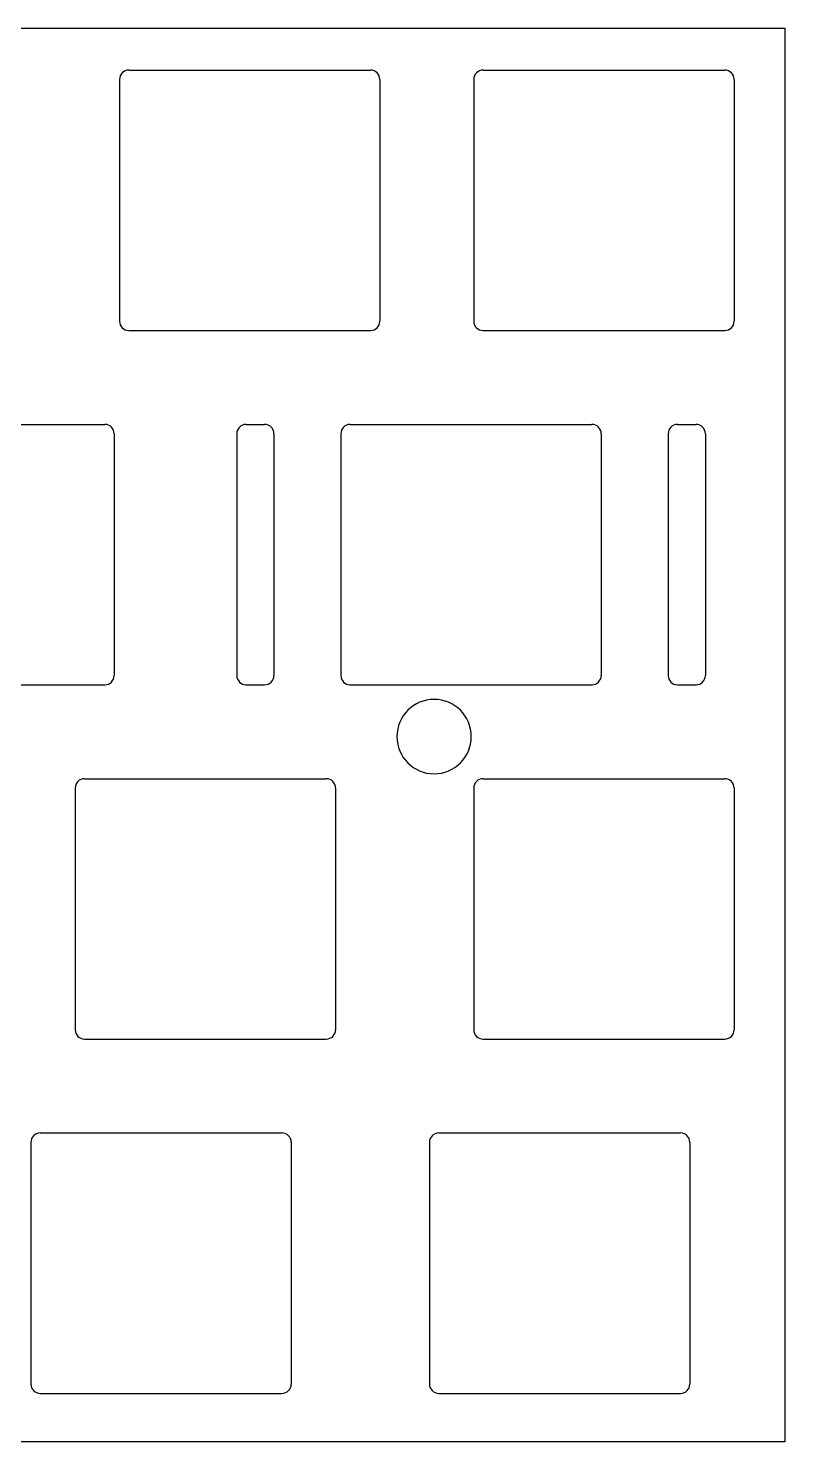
# Model space of a CAD drawing. Header units: inches. Extents: x 62 to 291, y 138 to 214.
# Drawn here: x 250.2 to 290.9, y 138.4 to 214.4 of the extents above; entities that cross this region are included whole.
import ezdxf

# ---------------------------------------------------------------- set-up
doc = ezdxf.new("R2010")
doc.units = ezdxf.units.IN
doc.header["$MEASUREMENT"] = 0
for name, color, linetype in [('Border Outlien', 7, 'Continuous'), ('Internal Layout', 7, 'Continuous'), ('Mounting Holes', 7, 'Continuous')]:
    doc.layers.add(name, color=color, linetype=linetype)

# ---------------------------------------------------------------- blocks, each defined once
blk = doc.blocks.new('block 82')
at = {"layer": 'Internal Layout', "color": 7, "lineweight": 25, "true_color": 0xffffff}
blk.add_lwpolyline([(255.614, 212.14), (268.614, 212.14)], dxfattribs=at)
blk = doc.blocks.new('block 83')
at = {"layer": 'Internal Layout', "color": 7, "lineweight": 25, "true_color": 0xffffff}
blk.add_lwpolyline([(255.614, 198.14), (268.614, 198.14)], dxfattribs=at)
blk = doc.blocks.new('block 84')
at = {"layer": 'Internal Layout', "color": 7, "lineweight": 25, "true_color": 0xffffff}
blk.add_lwpolyline([(255.114, 211.64), (255.114, 198.64)], dxfattribs=at)
blk = doc.blocks.new('block 85')
at = {"layer": 'Internal Layout', "color": 7, "lineweight": 25, "true_color": 0xffffff}
blk.add_lwpolyline([(269.114, 211.64), (269.114, 198.64)], dxfattribs=at)
blk = doc.blocks.new('block 86')
at = {"layer": 'Internal Layout', "color": 7, "lineweight": 25, "true_color": 0xffffff}
blk.add_open_spline([(255.614, 212.14), (255.338, 212.14), (255.114, 211.916), (255.114, 211.64)], degree=3, dxfattribs=at)
blk = doc.blocks.new('block 87')
at = {"layer": 'Internal Layout', "color": 7, "lineweight": 25, "true_color": 0xffffff}
blk.add_open_spline([(269.114, 211.64), (269.114, 211.916), (268.89, 212.14), (268.614, 212.14)], degree=3, dxfattribs=at)
blk = doc.blocks.new('block 88')
at = {"layer": 'Internal Layout', "color": 7, "lineweight": 25, "true_color": 0xffffff}
blk.add_open_spline([(255.114, 198.64), (255.114, 198.364), (255.338, 198.14), (255.614, 198.14)], degree=3, dxfattribs=at)
blk = doc.blocks.new('block 89')
at = {"layer": 'Internal Layout', "color": 7, "lineweight": 25, "true_color": 0xffffff}
blk.add_open_spline([(268.614, 198.14), (268.89, 198.14), (269.114, 198.364), (269.114, 198.64)], degree=3, dxfattribs=at)
blk = doc.blocks.new('block 90')
at = {"layer": 'Internal Layout', "color": 7, "lineweight": 25, "true_color": 0xffffff}
blk.add_lwpolyline([(274.664, 212.14), (287.664, 212.14)], dxfattribs=at)
blk = doc.blocks.new('block 91')
at = {"layer": 'Internal Layout', "color": 7, "lineweight": 25, "true_color": 0xffffff}
blk.add_lwpolyline([(274.664, 198.14), (287.664, 198.14)], dxfattribs=at)
blk = doc.blocks.new('block 92')
at = {"layer": 'Internal Layout', "color": 7, "lineweight": 25, "true_color": 0xffffff}
blk.add_lwpolyline([(274.164, 211.64), (274.164, 198.64)], dxfattribs=at)
blk = doc.blocks.new('block 93')
at = {"layer": 'Internal Layout', "color": 7, "lineweight": 25, "true_color": 0xffffff}
blk.add_lwpolyline([(288.164, 211.64), (288.164, 198.64)], dxfattribs=at)
blk = doc.blocks.new('block 94')
at = {"layer": 'Internal Layout', "color": 7, "lineweight": 25, "true_color": 0xffffff}
blk.add_open_spline([(274.664, 212.14), (274.388, 212.14), (274.164, 211.916), (274.164, 211.64)], degree=3, dxfattribs=at)
blk = doc.blocks.new('block 95')
at = {"layer": 'Internal Layout', "color": 7, "lineweight": 25, "true_color": 0xffffff}
blk.add_open_spline([(288.164, 211.64), (288.164, 211.916), (287.94, 212.14), (287.664, 212.14)], degree=3, dxfattribs=at)
blk = doc.blocks.new('block 96')
at = {"layer": 'Internal Layout', "color": 7, "lineweight": 25, "true_color": 0xffffff}
blk.add_open_spline([(274.164, 198.64), (274.164, 198.364), (274.388, 198.14), (274.664, 198.14)], degree=3, dxfattribs=at)
blk = doc.blocks.new('block 97')
at = {"layer": 'Internal Layout', "color": 7, "lineweight": 25, "true_color": 0xffffff}
blk.add_open_spline([(287.664, 198.14), (287.94, 198.14), (288.164, 198.364), (288.164, 198.64)], degree=3, dxfattribs=at)
blk = doc.blocks.new('block 170')
at = {"layer": 'Internal Layout', "color": 7, "lineweight": 25, "true_color": 0xffffff}
blk.add_lwpolyline([(241.326, 193.09), (254.326, 193.09)], dxfattribs=at)
blk = doc.blocks.new('block 171')
at = {"layer": 'Internal Layout', "color": 7, "lineweight": 25, "true_color": 0xffffff}
blk.add_lwpolyline([(241.326, 179.09), (254.326, 179.09)], dxfattribs=at)
blk = doc.blocks.new('block 173')
at = {"layer": 'Internal Layout', "color": 7, "lineweight": 25, "true_color": 0xffffff}
blk.add_lwpolyline([(254.826, 192.59), (254.826, 179.59)], dxfattribs=at)
blk = doc.blocks.new('block 175')
at = {"layer": 'Internal Layout', "color": 7, "lineweight": 25, "true_color": 0xffffff}
blk.add_open_spline([(254.826, 192.59), (254.826, 192.866), (254.603, 193.09), (254.326, 193.09)], degree=3, dxfattribs=at)
blk = doc.blocks.new('block 177')
at = {"layer": 'Internal Layout', "color": 7, "lineweight": 25, "true_color": 0xffffff}
blk.add_open_spline([(254.326, 179.09), (254.603, 179.09), (254.826, 179.314), (254.826, 179.59)], degree=3, dxfattribs=at)
blk = doc.blocks.new('block 178')
at = {"layer": 'Internal Layout', "color": 7, "lineweight": 25, "true_color": 0xffffff}
blk.add_lwpolyline([(267.52, 193.09), (280.52, 193.09)], dxfattribs=at)
blk = doc.blocks.new('block 179')
at = {"layer": 'Internal Layout', "color": 7, "lineweight": 25, "true_color": 0xffffff}
blk.add_lwpolyline([(267.52, 179.09), (280.52, 179.09)], dxfattribs=at)
blk = doc.blocks.new('block 180')
at = {"layer": 'Internal Layout', "color": 7, "lineweight": 25, "true_color": 0xffffff}
blk.add_lwpolyline([(267.02, 192.59), (267.02, 179.59)], dxfattribs=at)
blk = doc.blocks.new('block 181')
at = {"layer": 'Internal Layout', "color": 7, "lineweight": 25, "true_color": 0xffffff}
blk.add_lwpolyline([(281.02, 192.59), (281.02, 179.59)], dxfattribs=at)
blk = doc.blocks.new('block 182')
at = {"layer": 'Internal Layout', "color": 7, "lineweight": 25, "true_color": 0xffffff}
blk.add_open_spline([(267.52, 193.09), (267.244, 193.09), (267.02, 192.866), (267.02, 192.59)], degree=3, dxfattribs=at)
blk = doc.blocks.new('block 183')
at = {"layer": 'Internal Layout', "color": 7, "lineweight": 25, "true_color": 0xffffff}
blk.add_open_spline([(281.02, 192.59), (281.02, 192.866), (280.796, 193.09), (280.52, 193.09)], degree=3, dxfattribs=at)
blk = doc.blocks.new('block 184')
at = {"layer": 'Internal Layout', "color": 7, "lineweight": 25, "true_color": 0xffffff}
blk.add_open_spline([(267.02, 179.59), (267.02, 179.314), (267.244, 179.09), (267.52, 179.09)], degree=3, dxfattribs=at)
blk = doc.blocks.new('block 185')
at = {"layer": 'Internal Layout', "color": 7, "lineweight": 25, "true_color": 0xffffff}
blk.add_open_spline([(280.52, 179.09), (280.796, 179.09), (281.02, 179.314), (281.02, 179.59)], degree=3, dxfattribs=at)
blk = doc.blocks.new('block 186')
at = {"layer": 'Internal Layout', "color": 7, "lineweight": 25, "true_color": 0xffffff}
blk.add_lwpolyline([(285.12, 193.09), (286.12, 193.09)], dxfattribs=at)
blk = doc.blocks.new('block 187')
at = {"layer": 'Internal Layout', "color": 7, "lineweight": 25, "true_color": 0xffffff}
blk.add_lwpolyline([(285.12, 179.09), (286.12, 179.09)], dxfattribs=at)
blk = doc.blocks.new('block 188')
at = {"layer": 'Internal Layout', "color": 7, "lineweight": 25, "true_color": 0xffffff}
blk.add_lwpolyline([(284.62, 192.59), (284.62, 179.59)], dxfattribs=at)
blk = doc.blocks.new('block 189')
at = {"layer": 'Internal Layout', "color": 7, "lineweight": 25, "true_color": 0xffffff}
blk.add_lwpolyline([(286.62, 192.59), (286.62, 179.59)], dxfattribs=at)
blk = doc.blocks.new('block 190')
at = {"layer": 'Internal Layout', "color": 7, "lineweight": 25, "true_color": 0xffffff}
blk.add_open_spline([(285.12, 193.09), (284.844, 193.09), (284.62, 192.866), (284.62, 192.59)], degree=3, dxfattribs=at)
blk = doc.blocks.new('block 191')
at = {"layer": 'Internal Layout', "color": 7, "lineweight": 25, "true_color": 0xffffff}
blk.add_open_spline([(286.62, 192.59), (286.62, 192.866), (286.396, 193.09), (286.12, 193.09)], degree=3, dxfattribs=at)
blk = doc.blocks.new('block 192')
at = {"layer": 'Internal Layout', "color": 7, "lineweight": 25, "true_color": 0xffffff}
blk.add_open_spline([(284.62, 179.59), (284.62, 179.314), (284.844, 179.09), (285.12, 179.09)], degree=3, dxfattribs=at)
blk = doc.blocks.new('block 193')
at = {"layer": 'Internal Layout', "color": 7, "lineweight": 25, "true_color": 0xffffff}
blk.add_open_spline([(286.12, 179.09), (286.396, 179.09), (286.62, 179.314), (286.62, 179.59)], degree=3, dxfattribs=at)
blk = doc.blocks.new('block 194')
at = {"layer": 'Internal Layout', "color": 7, "lineweight": 25, "true_color": 0xffffff}
blk.add_lwpolyline([(261.92, 193.09), (262.92, 193.09)], dxfattribs=at)
blk = doc.blocks.new('block 195')
at = {"layer": 'Internal Layout', "color": 7, "lineweight": 25, "true_color": 0xffffff}
blk.add_lwpolyline([(261.92, 179.09), (262.92, 179.09)], dxfattribs=at)
blk = doc.blocks.new('block 196')
at = {"layer": 'Internal Layout', "color": 7, "lineweight": 25, "true_color": 0xffffff}
blk.add_lwpolyline([(261.42, 192.59), (261.42, 179.59)], dxfattribs=at)
blk = doc.blocks.new('block 197')
at = {"layer": 'Internal Layout', "color": 7, "lineweight": 25, "true_color": 0xffffff}
blk.add_lwpolyline([(263.42, 192.59), (263.42, 179.59)], dxfattribs=at)
blk = doc.blocks.new('block 198')
at = {"layer": 'Internal Layout', "color": 7, "lineweight": 25, "true_color": 0xffffff}
blk.add_open_spline([(261.92, 193.09), (261.644, 193.09), (261.42, 192.866), (261.42, 192.59)], degree=3, dxfattribs=at)
blk = doc.blocks.new('block 199')
at = {"layer": 'Internal Layout', "color": 7, "lineweight": 25, "true_color": 0xffffff}
blk.add_open_spline([(263.42, 192.59), (263.42, 192.866), (263.196, 193.09), (262.92, 193.09)], degree=3, dxfattribs=at)
blk = doc.blocks.new('block 200')
at = {"layer": 'Internal Layout', "color": 7, "lineweight": 25, "true_color": 0xffffff}
blk.add_open_spline([(261.42, 179.59), (261.42, 179.314), (261.644, 179.09), (261.92, 179.09)], degree=3, dxfattribs=at)
blk = doc.blocks.new('block 201')
at = {"layer": 'Internal Layout', "color": 7, "lineweight": 25, "true_color": 0xffffff}
blk.add_open_spline([(262.92, 179.09), (263.196, 179.09), (263.42, 179.314), (263.42, 179.59)], degree=3, dxfattribs=at)
blk = doc.blocks.new('block 290')
at = {"layer": 'Internal Layout', "color": 7, "lineweight": 25, "true_color": 0xffffff}
blk.add_lwpolyline([(253.233, 174.04), (266.233, 174.04)], dxfattribs=at)
blk = doc.blocks.new('block 291')
at = {"layer": 'Internal Layout', "color": 7, "lineweight": 25, "true_color": 0xffffff}
blk.add_lwpolyline([(253.233, 160.04), (266.233, 160.04)], dxfattribs=at)
blk = doc.blocks.new('block 292')
at = {"layer": 'Internal Layout', "color": 7, "lineweight": 25, "true_color": 0xffffff}
blk.add_lwpolyline([(252.733, 173.54), (252.733, 160.54)], dxfattribs=at)
blk = doc.blocks.new('block 293')
at = {"layer": 'Internal Layout', "color": 7, "lineweight": 25, "true_color": 0xffffff}
blk.add_lwpolyline([(266.733, 173.54), (266.733, 160.54)], dxfattribs=at)
blk = doc.blocks.new('block 294')
at = {"layer": 'Internal Layout', "color": 7, "lineweight": 25, "true_color": 0xffffff}
blk.add_open_spline([(253.233, 174.04), (252.956, 174.04), (252.733, 173.816), (252.733, 173.54)], degree=3, dxfattribs=at)
blk = doc.blocks.new('block 295')
at = {"layer": 'Internal Layout', "color": 7, "lineweight": 25, "true_color": 0xffffff}
blk.add_open_spline([(266.733, 173.54), (266.733, 173.816), (266.509, 174.04), (266.233, 174.04)], degree=3, dxfattribs=at)
blk = doc.blocks.new('block 296')
at = {"layer": 'Internal Layout', "color": 7, "lineweight": 25, "true_color": 0xffffff}
blk.add_open_spline([(252.733, 160.54), (252.733, 160.264), (252.956, 160.04), (253.233, 160.04)], degree=3, dxfattribs=at)
blk = doc.blocks.new('block 297')
at = {"layer": 'Internal Layout', "color": 7, "lineweight": 25, "true_color": 0xffffff}
blk.add_open_spline([(266.233, 160.04), (266.509, 160.04), (266.733, 160.264), (266.733, 160.54)], degree=3, dxfattribs=at)
blk = doc.blocks.new('block 298')
at = {"layer": 'Internal Layout', "color": 7, "lineweight": 25, "true_color": 0xffffff}
blk.add_lwpolyline([(274.664, 174.04), (287.664, 174.04)], dxfattribs=at)
blk = doc.blocks.new('block 299')
at = {"layer": 'Internal Layout', "color": 7, "lineweight": 25, "true_color": 0xffffff}
blk.add_lwpolyline([(274.664, 160.04), (287.664, 160.04)], dxfattribs=at)
blk = doc.blocks.new('block 300')
at = {"layer": 'Internal Layout', "color": 7, "lineweight": 25, "true_color": 0xffffff}
blk.add_lwpolyline([(274.164, 173.54), (274.164, 160.54)], dxfattribs=at)
blk = doc.blocks.new('block 301')
at = {"layer": 'Internal Layout', "color": 7, "lineweight": 25, "true_color": 0xffffff}
blk.add_lwpolyline([(288.164, 173.54), (288.164, 160.54)], dxfattribs=at)
blk = doc.blocks.new('block 302')
at = {"layer": 'Internal Layout', "color": 7, "lineweight": 25, "true_color": 0xffffff}
blk.add_open_spline([(274.664, 174.04), (274.388, 174.04), (274.164, 173.816), (274.164, 173.54)], degree=3, dxfattribs=at)
blk = doc.blocks.new('block 303')
at = {"layer": 'Internal Layout', "color": 7, "lineweight": 25, "true_color": 0xffffff}
blk.add_open_spline([(288.164, 173.54), (288.164, 173.816), (287.94, 174.04), (287.664, 174.04)], degree=3, dxfattribs=at)
blk = doc.blocks.new('block 304')
at = {"layer": 'Internal Layout', "color": 7, "lineweight": 25, "true_color": 0xffffff}
blk.add_open_spline([(274.164, 160.54), (274.164, 160.264), (274.388, 160.04), (274.664, 160.04)], degree=3, dxfattribs=at)
blk = doc.blocks.new('block 305')
at = {"layer": 'Internal Layout', "color": 7, "lineweight": 25, "true_color": 0xffffff}
blk.add_open_spline([(287.664, 160.04), (287.94, 160.04), (288.164, 160.264), (288.164, 160.54)], degree=3, dxfattribs=at)
blk = doc.blocks.new('block 386')
at = {"layer": 'Internal Layout', "color": 7, "lineweight": 25, "true_color": 0xffffff}
blk.add_lwpolyline([(250.851, 154.99), (263.851, 154.99)], dxfattribs=at)
blk = doc.blocks.new('block 387')
at = {"layer": 'Internal Layout', "color": 7, "lineweight": 25, "true_color": 0xffffff}
blk.add_lwpolyline([(250.851, 140.99), (263.851, 140.99)], dxfattribs=at)
blk = doc.blocks.new('block 388')
at = {"layer": 'Internal Layout', "color": 7, "lineweight": 25, "true_color": 0xffffff}
blk.add_lwpolyline([(250.351, 154.49), (250.351, 141.49)], dxfattribs=at)
blk = doc.blocks.new('block 389')
at = {"layer": 'Internal Layout', "color": 7, "lineweight": 25, "true_color": 0xffffff}
blk.add_lwpolyline([(264.351, 154.49), (264.351, 141.49)], dxfattribs=at)
blk = doc.blocks.new('block 390')
at = {"layer": 'Internal Layout', "color": 7, "lineweight": 25, "true_color": 0xffffff}
blk.add_open_spline([(250.851, 154.99), (250.575, 154.99), (250.351, 154.766), (250.351, 154.49)], degree=3, dxfattribs=at)
blk = doc.blocks.new('block 391')
at = {"layer": 'Internal Layout', "color": 7, "lineweight": 25, "true_color": 0xffffff}
blk.add_open_spline([(264.351, 154.49), (264.351, 154.766), (264.128, 154.99), (263.851, 154.99)], degree=3, dxfattribs=at)
blk = doc.blocks.new('block 392')
at = {"layer": 'Internal Layout', "color": 7, "lineweight": 25, "true_color": 0xffffff}
blk.add_open_spline([(250.351, 141.49), (250.351, 141.214), (250.575, 140.99), (250.851, 140.99)], degree=3, dxfattribs=at)
blk = doc.blocks.new('block 393')
at = {"layer": 'Internal Layout', "color": 7, "lineweight": 25, "true_color": 0xffffff}
blk.add_open_spline([(263.851, 140.99), (264.128, 140.99), (264.351, 141.214), (264.351, 141.49)], degree=3, dxfattribs=at)
blk = doc.blocks.new('block 394')
at = {"layer": 'Internal Layout', "color": 7, "lineweight": 25, "true_color": 0xffffff}
blk.add_lwpolyline([(272.283, 154.99), (285.283, 154.99)], dxfattribs=at)
blk = doc.blocks.new('block 395')
at = {"layer": 'Internal Layout', "color": 7, "lineweight": 25, "true_color": 0xffffff}
blk.add_lwpolyline([(272.283, 140.99), (285.283, 140.99)], dxfattribs=at)
blk = doc.blocks.new('block 396')
at = {"layer": 'Internal Layout', "color": 7, "lineweight": 25, "true_color": 0xffffff}
blk.add_lwpolyline([(271.783, 154.49), (271.783, 141.49)], dxfattribs=at)
blk = doc.blocks.new('block 397')
at = {"layer": 'Internal Layout', "color": 7, "lineweight": 25, "true_color": 0xffffff}
blk.add_lwpolyline([(285.783, 154.49), (285.783, 141.49)], dxfattribs=at)
blk = doc.blocks.new('block 398')
at = {"layer": 'Internal Layout', "color": 7, "lineweight": 25, "true_color": 0xffffff}
blk.add_open_spline([(272.283, 154.99), (272.006, 154.99), (271.783, 154.766), (271.783, 154.49)], degree=3, dxfattribs=at)
blk = doc.blocks.new('block 399')
at = {"layer": 'Internal Layout', "color": 7, "lineweight": 25, "true_color": 0xffffff}
blk.add_open_spline([(285.783, 154.49), (285.783, 154.766), (285.559, 154.99), (285.283, 154.99)], degree=3, dxfattribs=at)
blk = doc.blocks.new('block 400')
at = {"layer": 'Internal Layout', "color": 7, "lineweight": 25, "true_color": 0xffffff}
blk.add_open_spline([(271.783, 141.49), (271.783, 141.214), (272.006, 140.99), (272.283, 140.99)], degree=3, dxfattribs=at)
blk = doc.blocks.new('block 401')
at = {"layer": 'Internal Layout', "color": 7, "lineweight": 25, "true_color": 0xffffff}
blk.add_open_spline([(285.283, 140.99), (285.559, 140.99), (285.783, 141.214), (285.783, 141.49)], degree=3, dxfattribs=at)
blk = doc.blocks.new('block 402')
at = {"layer": 'Mounting Holes', "color": 7, "lineweight": 25, "true_color": 0xffffff}
blk.add_open_spline([(274.033, 176.304), (274.033, 175.199), (273.137, 174.304), (272.033, 174.304), (270.928, 174.304), (270.033, 175.199), (270.033, 176.304), (270.033, 177.408), (270.928, 178.304), (272.033, 178.304), (273.137, 178.304), (274.033, 177.408), (274.033, 176.304)], degree=3, knots=[0, 0, 0, 0, 1, 1, 1, 2, 2, 2, 3, 3, 3, 4, 4, 4, 4], dxfattribs=at)

msp = doc.modelspace()

# ---------------------------------------------------------------- linework, layer by layer
at = {"layer": 'Border Outlien', "color": 7, "lineweight": 25, "true_color": 0xffffff}
msp.add_lwpolyline([(290.889, 138.389), (61.889, 138.389), (61.889, 214.389), (290.889, 214.389), (290.889, 138.389)], dxfattribs=at)

# ---------------------------------------------------------------- block references
at = {"layer": 'Internal Layout'}
for name in ['block 86', 'block 82', 'block 87', 'block 94', 'block 90', 'block 95', 'block 84', 'block 85', 'block 92', 'block 93', 'block 88', 'block 89', 'block 96', 'block 97', 'block 83', 'block 91', 'block 170', 'block 175', 'block 198', 'block 194', 'block 199', 'block 182', 'block 178', 'block 183', 'block 190', 'block 186', 'block 191', 'block 173', 'block 196', 'block 197', 'block 180', 'block 181', 'block 188', 'block 189', 'block 177', 'block 200', 'block 201', 'block 184', 'block 185', 'block 192', 'block 193', 'block 171', 'block 195', 'block 179', 'block 187', 'block 294', 'block 290', 'block 295', 'block 302', 'block 298', 'block 303', 'block 292', 'block 293', 'block 300', 'block 301', 'block 296', 'block 297', 'block 304', 'block 305', 'block 291', 'block 299', 'block 390', 'block 388', 'block 386', 'block 391', 'block 389', 'block 398', 'block 396', 'block 394', 'block 399', 'block 397', 'block 392', 'block 393', 'block 400', 'block 401', 'block 387', 'block 395']:
    msp.add_blockref(name, (0, 0), dxfattribs=at)
at = {"layer": 'Mounting Holes'}
msp.add_blockref('block 402', (0, 0), dxfattribs=at)

doc.saveas('drawing.dxf')
